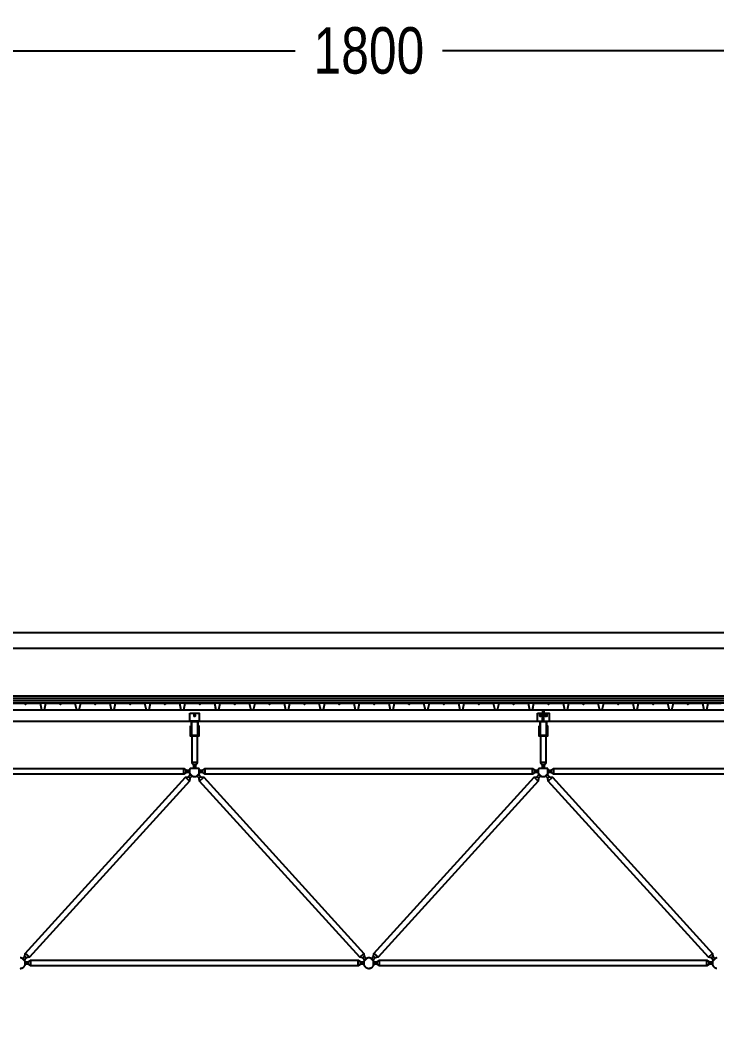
# Model space of a CAD drawing. Header units: centimetres. Extents: x 26569 to 160723, y -3143 to 14565.
# Drawn here: x 34326.7 to 34626.4, y 6232.1 to 6667.7 of the extents above; entities that cross this region are included whole.
import ezdxf

# ---------------------------------------------------------------- set-up
doc = ezdxf.new("R2010")
doc.units = ezdxf.units.CM
doc.header["$LTSCALE"] = 100
doc.linetypes.add('HIDDEN', pattern=[9.525, 6.35, -3.175])
for name, color, linetype in [('A-ANNO-DIMS', 187, 'Continuous'), ('A-ELEV-02', 253, 'Continuous'), ('A-ELEV-04', 250, 'Continuous'), ('A-WALL-INSL', 249, 'Continuous'), ('A-WALL-SNWPNL', 200, 'Continuous'), ('S-STEL', 3, 'Continuous')]:
    doc.layers.add(name, color=color, linetype=linetype)
doc.styles.add('Fields_100', font='act_simplex.shx', dxfattribs={"width": 0.8, "height": 20})
doc.linetypes.add('BATTING', pattern='A,0.00254,-2.54,[134,ltypeshp.shx,S=2.54,R=0,X=-2.54,Y=0],-5.08,[134,ltypeshp.shx,S=2.54,R=180,X=2.54,Y=0],-2.54', length=10.16254)
doc.dimstyles.new('FIELDS_100', dxfattribs={"dimscale": 0, "dimtxt": 20, "dimasz": 5, "dimexe": 5, "dimexo": 5, "dimgap": 5, "dimtad": 0, "dimdec": 0, "dimzin": 0, "dimdsep": 46, "dimtxsty": 'Fields_100', "dimblk": 'DOT', "dimcen": 0.09, "dimclrt": 50, "dimadec": 0, "dimazin": 0, "dimtfac": 1, "dimtdec": 0, "dimtix": 1, "dimtofl": 0, "dimtmove": 1, "dimatfit": 3, "dimfxl": 5, "dimfxlon": 1, "dimtolj": 1, "dimtzin": 0, "dimarcsym": 0})

# ---------------------------------------------------------------- blocks, each defined once
blk = doc.blocks.new('_Dot')
at = {"color": 0, "linetype": 'ByBlock', "lineweight": -2}
blk.add_line((-0.5, 0), (-1, 0), dxfattribs=at)
at = {"color": 0, "linetype": 'ByBlock', "const_width": 0.5}
blk.add_lwpolyline([(-0.25, 0, 1), (0.25, 0, 1)], format="xyb", close=True, dxfattribs=at)
blk = doc.blocks.new('*D692')
at = {"layer": 'A-ANNO-DIMS', "color": 0, "lineweight": -2, "transparency": 16777216}
for p, q in [((34026.73, 6649.56), (34026.73, 6659.56)), ((34926.73, 6649.56), (34926.73, 6659.56)), ((34031.73, 6654.56), (34445.07, 6654.56)), ((34921.73, 6654.56), (34508.4, 6654.56))]:
    blk.add_line(p, q, dxfattribs=at)
at = {"layer": 'DEFPOINTS', "color": 0, "transparency": 16777216}
for p in [(34926.73, 6654.56), (34026.73, 6232.06), (34926.73, 6232.06)]:
    blk.add_point(p, dxfattribs=at)
at = {"layer": 'A-ANNO-DIMS', "color": 0, "lineweight": -2, "transparency": 16777216, "xscale": 5, "yscale": 5, "zscale": 5, "rotation": 180}
blk.add_blockref('_Dot', (34026.73, 6654.56), dxfattribs=at)
at = {"layer": 'A-ANNO-DIMS', "color": 0, "lineweight": -2, "transparency": 16777216, "xscale": 5, "yscale": 5, "zscale": 5}
blk.add_blockref('_Dot', (34926.73, 6654.56), dxfattribs=at)
at = {"layer": 'A-ANNO-DIMS', "color": 50, "transparency": 16777216, "insert": (34476.73, 6654.56), "char_height": 20, "attachment_point": 5, "style": 'Fields_100'}
blk.add_mtext('\\A1;1800', dxfattribs=at)

msp = doc.modelspace()

# ---------------------------------------------------------------- linework, layer by layer
at = {"layer": 'A-ELEV-02'}
for points in [[(32200.48, 6371.06), (36699.23, 6371.06)], [(34551.48, 6371.06), (34551.48, 6369.56)], [(34551.98, 6371.06), (34551.98, 6369.56)], [(34552.83, 6368.91), (34552.83, 6368.91), (34552.82, 6368.91), (34552.81, 6368.91), (34552.8, 6368.91), (34552.79, 6368.91), (34552.79, 6368.91), (34552.78, 6368.91), (34552.77, 6368.91), (34552.76, 6368.9), (34552.75, 6368.9), (34552.75, 6368.9), (34552.74, 6368.9), (34552.73, 6368.9), (34552.72, 6368.89), (34552.71, 6368.89), (34552.71, 6368.89), (34552.7, 6368.88), (34552.69, 6368.88), (34552.68, 6368.88), (34552.67, 6368.87), (34552.67, 6368.87), (34552.66, 6368.86), (34552.65, 6368.86), (34552.64, 6368.86), (34552.64, 6368.85), (34552.63, 6368.84), (34552.62, 6368.84), (34552.61, 6368.83), (34552.61, 6368.83), (34552.6, 6368.82), (34552.59, 6368.82), (34552.59, 6368.81), (34552.58, 6368.8), (34552.57, 6368.8), (34552.57, 6368.79), (34552.56, 6368.78), (34552.56, 6368.78), (34552.55, 6368.77), (34552.55, 6368.76), (34552.54, 6368.75), (34552.54, 6368.75), (34552.53, 6368.74), (34552.53, 6368.73), (34552.52, 6368.72), (34552.52, 6368.72), (34552.52, 6368.71), (34552.51, 6368.7), (34552.51, 6368.69), (34552.51, 6368.68), (34552.5, 6368.67), (34552.5, 6368.67), (34552.5, 6368.66), (34552.5, 6368.65), (34552.49, 6368.64), (34552.49, 6368.63), (34552.49, 6368.63), (34552.49, 6368.62), (34552.49, 6368.61), (34552.49, 6368.6), (34552.49, 6368.59), (34552.49, 6368.59), (34552.48, 6368.58), (34552.48, 6368.57), (34552.48, 6368.56), (34552.48, 6368.55), (34552.48, 6368.55), (34552.49, 6368.54), (34552.49, 6368.53), (34552.49, 6368.52), (34552.49, 6368.51), (34552.49, 6368.51), (34552.49, 6368.5), (34552.49, 6368.49), (34552.49, 6368.48), (34552.5, 6368.47), (34552.5, 6368.47), (34552.5, 6368.46), (34552.5, 6368.45), (34552.51, 6368.44), (34552.51, 6368.43), (34552.51, 6368.43), (34552.52, 6368.42), (34552.52, 6368.41), (34552.52, 6368.4), (34552.53, 6368.39), (34552.53, 6368.39), (34552.54, 6368.38), (34552.54, 6368.37), (34552.55, 6368.36), (34552.55, 6368.36), (34552.56, 6368.35), (34552.56, 6368.34), (34552.57, 6368.33), (34552.57, 6368.33), (34552.58, 6368.32), (34552.59, 6368.31), (34552.59, 6368.31), (34552.6, 6368.3), (34552.61, 6368.3), (34552.61, 6368.29), (34552.62, 6368.28), (34552.63, 6368.28), (34552.64, 6368.27), (34552.64, 6368.27), (34552.65, 6368.26), (34552.66, 6368.26), (34552.67, 6368.26), (34552.67, 6368.25), (34552.68, 6368.25), (34552.69, 6368.24), (34552.7, 6368.24), (34552.71, 6368.24), (34552.71, 6368.23), (34552.72, 6368.23), (34552.73, 6368.23), (34552.74, 6368.23), (34552.75, 6368.22), (34552.75, 6368.22), (34552.76, 6368.22), (34552.77, 6368.22), (34552.78, 6368.22), (34552.79, 6368.22), (34552.79, 6368.21), (34552.8, 6368.21), (34552.81, 6368.21), (34552.82, 6368.21), (34552.83, 6368.21), (34552.83, 6368.21)], [(34553.13, 6368.91), (34552.83, 6368.91)], [(34553.13, 6368.21), (34553.14, 6368.21), (34553.15, 6368.21), (34553.16, 6368.21), (34553.17, 6368.21), (34553.17, 6368.21), (34553.18, 6368.22), (34553.19, 6368.22), (34553.2, 6368.22), (34553.21, 6368.22), (34553.21, 6368.22), (34553.22, 6368.22), (34553.23, 6368.23), (34553.24, 6368.23), (34553.25, 6368.23), (34553.26, 6368.23), (34553.26, 6368.24), (34553.27, 6368.24), (34553.28, 6368.24), (34553.29, 6368.25), (34553.3, 6368.25), (34553.3, 6368.26), (34553.31, 6368.26), (34553.32, 6368.26), (34553.33, 6368.27), (34553.33, 6368.27), (34553.34, 6368.28), (34553.35, 6368.28), (34553.35, 6368.29), (34553.36, 6368.3), (34553.37, 6368.3), (34553.38, 6368.31), (34553.38, 6368.31), (34553.39, 6368.32), (34553.39, 6368.33), (34553.4, 6368.33), (34553.41, 6368.34), (34553.41, 6368.35), (34553.42, 6368.36), (34553.42, 6368.36), (34553.43, 6368.37), (34553.43, 6368.38), (34553.44, 6368.39), (34553.44, 6368.39), (34553.45, 6368.4), (34553.45, 6368.41), (34553.45, 6368.42), (34553.46, 6368.43), (34553.46, 6368.43), (34553.46, 6368.44), (34553.47, 6368.45), (34553.47, 6368.46), (34553.47, 6368.47), (34553.47, 6368.47), (34553.48, 6368.48), (34553.48, 6368.49), (34553.48, 6368.5), (34553.48, 6368.51), (34553.48, 6368.51), (34553.48, 6368.52), (34553.48, 6368.53), (34553.48, 6368.54), (34553.48, 6368.55), (34553.48, 6368.55), (34553.48, 6368.56), (34553.48, 6368.57), (34553.48, 6368.58), (34553.48, 6368.59), (34553.48, 6368.59), (34553.48, 6368.6), (34553.48, 6368.61), (34553.48, 6368.62), (34553.48, 6368.63), (34553.48, 6368.63), (34553.48, 6368.64), (34553.47, 6368.65), (34553.47, 6368.66), (34553.47, 6368.67), (34553.47, 6368.67), (34553.46, 6368.68), (34553.46, 6368.69), (34553.46, 6368.7), (34553.45, 6368.71), (34553.45, 6368.72), (34553.45, 6368.72), (34553.44, 6368.73), (34553.44, 6368.74), (34553.43, 6368.75), (34553.43, 6368.75), (34553.42, 6368.76), (34553.42, 6368.77), (34553.41, 6368.78), (34553.41, 6368.78), (34553.4, 6368.79), (34553.39, 6368.8), (34553.39, 6368.8), (34553.38, 6368.81), (34553.38, 6368.82), (34553.37, 6368.82), (34553.36, 6368.83), (34553.35, 6368.83), (34553.35, 6368.84), (34553.34, 6368.84), (34553.33, 6368.85), (34553.33, 6368.86), (34553.32, 6368.86), (34553.31, 6368.86), (34553.3, 6368.87), (34553.3, 6368.87), (34553.29, 6368.88), (34553.28, 6368.88), (34553.27, 6368.88), (34553.26, 6368.89), (34553.26, 6368.89), (34553.25, 6368.89), (34553.24, 6368.9), (34553.23, 6368.9), (34553.22, 6368.9), (34553.21, 6368.9), (34553.21, 6368.9), (34553.2, 6368.91), (34553.19, 6368.91), (34553.18, 6368.91), (34553.17, 6368.91), (34553.17, 6368.91), (34553.16, 6368.91), (34553.15, 6368.91), (34553.14, 6368.91), (34553.13, 6368.91)], [(32200.48, 6366.06), (36699.23, 6366.06)], [(34403.73, 6366.06), (34399.73, 6366.06)], [(34549.23, 6366.06), (34554.23, 6366.06)], [(34553.13, 6368.21), (34552.83, 6368.21)], [(34399.93, 6363.26), (34400.18, 6363.26)], [(34399.93, 6362.56), (34400.18, 6362.56)], [(34403.28, 6363.26), (34403.53, 6363.26)], [(34403.28, 6362.56), (34403.53, 6362.56)], [(34549.93, 6363.26), (34550.18, 6363.26)], [(34549.93, 6362.56), (34550.18, 6362.56)], [(34553.28, 6363.26), (34553.53, 6363.26)], [(34553.28, 6362.56), (34553.53, 6362.56)], [(34400.53, 6359.66), (34400.53, 6348.36), (34401.23, 6347.36), (34401.23, 6345.86)], [(34402.23, 6345.86), (34402.23, 6347.36), (34402.94, 6348.36), (34402.94, 6359.66)], [(34550.53, 6359.66), (34550.53, 6348.36), (34551.23, 6347.36), (34551.23, 6345.86)], [(34552.23, 6345.86), (34552.23, 6347.36), (34552.94, 6348.36), (34552.94, 6359.66)], [(34402.94, 6348.36), (34400.53, 6348.36)], [(34402.23, 6347.36), (34401.23, 6347.36)], [(34552.94, 6348.36), (34550.53, 6348.36)], [(34552.23, 6347.36), (34551.23, 6347.36)], [(34253.78, 6345.01), (34255.28, 6345.01), (34256.28, 6345.72), (34397.18, 6345.72), (34398.18, 6345.01), (34399.68, 6345.01)], [(34399.68, 6344.01), (34398.18, 6344.01), (34397.18, 6343.3), (34256.28, 6343.3), (34255.28, 6344.01), (34253.78, 6344.01)], [(34397.18, 6343.3), (34397.18, 6345.72)], [(34398.18, 6344.01), (34398.18, 6345.01)], [(34399.93, 6345.86), (34399.89, 6345.8), (34399.85, 6345.74), (34399.81, 6345.68), (34399.77, 6345.61), (34399.73, 6345.54), (34399.7, 6345.47), (34399.67, 6345.4), (34399.64, 6345.33), (34399.61, 6345.26), (34399.6, 6345.22), (34399.59, 6345.18), (34399.57, 6345.14), (34399.56, 6345.11), (34399.55, 6345.07), (34399.54, 6345.03), (34399.54, 6344.99), (34399.53, 6344.95), (34399.52, 6344.91), (34399.51, 6344.87), (34399.51, 6344.83), (34399.5, 6344.79), (34399.5, 6344.75), (34399.49, 6344.71), (34399.49, 6344.67), (34399.49, 6344.63), (34399.49, 6344.59), (34399.48, 6344.55), (34399.48, 6344.52), (34399.48, 6344.48), (34399.49, 6344.44), (34399.49, 6344.4), (34399.49, 6344.36), (34399.49, 6344.32), (34399.5, 6344.28), (34399.5, 6344.24), (34399.51, 6344.2), (34399.51, 6344.16), (34399.53, 6344.08), (34399.54, 6344.01), (34399.56, 6343.93), (34399.58, 6343.86), (34399.61, 6343.78), (34399.63, 6343.71), (34399.66, 6343.64), (34399.69, 6343.57), (34399.72, 6343.51), (34399.76, 6343.44), (34399.79, 6343.37), (34399.83, 6343.31), (34399.87, 6343.25), (34399.92, 6343.18), (34399.96, 6343.12), (34400.01, 6343.06), (34400.07, 6343), (34400.12, 6342.95), (34400.15, 6342.92), (34400.17, 6342.89), (34400.2, 6342.86), (34400.23, 6342.84), (34400.26, 6342.81), (34400.29, 6342.78), (34400.32, 6342.76), (34400.35, 6342.73), (34400.39, 6342.71), (34400.42, 6342.69), (34400.45, 6342.66), (34400.48, 6342.64), (34400.52, 6342.62), (34400.55, 6342.6), (34400.59, 6342.58), (34400.62, 6342.56), (34400.65, 6342.54), (34400.69, 6342.52), (34400.73, 6342.5), (34400.76, 6342.48), (34400.8, 6342.47), (34400.83, 6342.45), (34400.87, 6342.43), (34400.91, 6342.42), (34400.94, 6342.41), (34400.98, 6342.39), (34401.02, 6342.38), (34401.06, 6342.37), (34401.13, 6342.34), (34401.21, 6342.33), (34401.28, 6342.31), (34401.36, 6342.29), (34401.43, 6342.28), (34401.51, 6342.27), (34401.59, 6342.27), (34401.66, 6342.26), (34401.73, 6342.26), (34401.81, 6342.26), (34401.88, 6342.27), (34401.96, 6342.27), (34402.03, 6342.28), (34402.11, 6342.29), (34402.19, 6342.31), (34402.26, 6342.33), (34402.34, 6342.34), (34402.41, 6342.37), (34402.45, 6342.38), (34402.49, 6342.39), (34402.52, 6342.41), (34402.56, 6342.42), (34402.6, 6342.43), (34402.63, 6342.45), (34402.67, 6342.47), (34402.71, 6342.48), (34402.74, 6342.5), (34402.78, 6342.52), (34402.81, 6342.54), (34402.85, 6342.56), (34402.88, 6342.58), (34402.92, 6342.6), (34402.95, 6342.62), (34402.98, 6342.64), (34403.02, 6342.66), (34403.05, 6342.69), (34403.08, 6342.71), (34403.11, 6342.73), (34403.15, 6342.76), (34403.18, 6342.78), (34403.21, 6342.81), (34403.24, 6342.84), (34403.27, 6342.86), (34403.29, 6342.89), (34403.32, 6342.92), (34403.35, 6342.95), (34403.4, 6343), (34403.45, 6343.06), (34403.5, 6343.12), (34403.55, 6343.18), (34403.59, 6343.25), (34403.64, 6343.31), (34403.68, 6343.37), (34403.71, 6343.44), (34403.75, 6343.51), (34403.78, 6343.57), (34403.81, 6343.64), (34403.84, 6343.71), (34403.86, 6343.78), (34403.89, 6343.86), (34403.91, 6343.93), (34403.93, 6344.01), (34403.94, 6344.08), (34403.96, 6344.16), (34403.96, 6344.2), (34403.97, 6344.24), (34403.97, 6344.28), (34403.98, 6344.32), (34403.98, 6344.36), (34403.98, 6344.4), (34403.98, 6344.44), (34403.98, 6344.48), (34403.98, 6344.52), (34403.98, 6344.55), (34403.98, 6344.59), (34403.98, 6344.63), (34403.98, 6344.67), (34403.98, 6344.71), (34403.97, 6344.75), (34403.97, 6344.79), (34403.96, 6344.83), (34403.96, 6344.87), (34403.95, 6344.91), (34403.94, 6344.95), (34403.93, 6344.99), (34403.92, 6345.03), (34403.91, 6345.07), (34403.9, 6345.11), (34403.89, 6345.14), (34403.88, 6345.18), (34403.87, 6345.22), (34403.86, 6345.26), (34403.83, 6345.33), (34403.8, 6345.4), (34403.77, 6345.47), (34403.73, 6345.54), (34403.7, 6345.61), (34403.66, 6345.68), (34403.62, 6345.74), (34403.58, 6345.8), (34403.53, 6345.86)], [(34399.67, 6343.62), (34401.04, 6342.37)], [(34399.68, 6343.58), (34399.68, 6345.44)], [(34399.93, 6345.86), (34403.53, 6345.86)], [(34402.43, 6342.37), (34403.8, 6343.62)], [(34403.78, 6345.01), (34405.28, 6345.01), (34406.28, 6345.72), (34547.18, 6345.72), (34548.18, 6345.01), (34549.68, 6345.01)], [(34403.78, 6343.58), (34403.78, 6345.44)], [(34549.68, 6344.01), (34548.18, 6344.01), (34547.18, 6343.3), (34406.28, 6343.3), (34405.28, 6344.01), (34403.78, 6344.01)], [(34405.28, 6344.01), (34405.28, 6345.01)], [(34406.28, 6343.3), (34406.28, 6345.72)], [(34547.18, 6343.3), (34547.18, 6345.72)], [(34548.18, 6344.01), (34548.18, 6345.01)], [(34549.93, 6345.86), (34549.89, 6345.8), (34549.85, 6345.74), (34549.81, 6345.68), (34549.77, 6345.61), (34549.73, 6345.54), (34549.7, 6345.47), (34549.67, 6345.4), (34549.64, 6345.33), (34549.61, 6345.26), (34549.6, 6345.22), (34549.59, 6345.18), (34549.57, 6345.14), (34549.56, 6345.11), (34549.55, 6345.07), (34549.54, 6345.03), (34549.54, 6344.99), (34549.53, 6344.95), (34549.52, 6344.91), (34549.51, 6344.87), (34549.51, 6344.83), (34549.5, 6344.79), (34549.5, 6344.75), (34549.49, 6344.71), (34549.49, 6344.67), (34549.49, 6344.63), (34549.49, 6344.59), (34549.48, 6344.55), (34549.48, 6344.52), (34549.48, 6344.48), (34549.49, 6344.44), (34549.49, 6344.4), (34549.49, 6344.36), (34549.49, 6344.32), (34549.5, 6344.28), (34549.5, 6344.24), (34549.51, 6344.2), (34549.51, 6344.16), (34549.53, 6344.08), (34549.54, 6344.01), (34549.56, 6343.93), (34549.58, 6343.86), (34549.61, 6343.78), (34549.63, 6343.71), (34549.66, 6343.64), (34549.69, 6343.57), (34549.72, 6343.51), (34549.76, 6343.44), (34549.79, 6343.37), (34549.83, 6343.31), (34549.87, 6343.25), (34549.92, 6343.18), (34549.96, 6343.12), (34550.01, 6343.06), (34550.07, 6343), (34550.12, 6342.95), (34550.15, 6342.92), (34550.17, 6342.89), (34550.2, 6342.86), (34550.23, 6342.84), (34550.26, 6342.81), (34550.29, 6342.78), (34550.32, 6342.76), (34550.35, 6342.73), (34550.39, 6342.71), (34550.42, 6342.69), (34550.45, 6342.66), (34550.48, 6342.64), (34550.52, 6342.62), (34550.55, 6342.6), (34550.59, 6342.58), (34550.62, 6342.56), (34550.65, 6342.54), (34550.69, 6342.52), (34550.73, 6342.5), (34550.76, 6342.48), (34550.8, 6342.47), (34550.83, 6342.45), (34550.87, 6342.43), (34550.91, 6342.42), (34550.94, 6342.41), (34550.98, 6342.39), (34551.02, 6342.38), (34551.06, 6342.37), (34551.13, 6342.34), (34551.21, 6342.33), (34551.28, 6342.31), (34551.36, 6342.29), (34551.43, 6342.28), (34551.51, 6342.27), (34551.59, 6342.27), (34551.66, 6342.26), (34551.73, 6342.26), (34551.81, 6342.26), (34551.88, 6342.27), (34551.96, 6342.27), (34552.03, 6342.28), (34552.11, 6342.29), (34552.19, 6342.31), (34552.26, 6342.33), (34552.34, 6342.34), (34552.41, 6342.37), (34552.45, 6342.38), (34552.49, 6342.39), (34552.52, 6342.41), (34552.56, 6342.42), (34552.6, 6342.43), (34552.63, 6342.45), (34552.67, 6342.47), (34552.71, 6342.48), (34552.74, 6342.5), (34552.78, 6342.52), (34552.81, 6342.54), (34552.85, 6342.56), (34552.88, 6342.58), (34552.92, 6342.6), (34552.95, 6342.62), (34552.98, 6342.64), (34553.02, 6342.66), (34553.05, 6342.69), (34553.08, 6342.71), (34553.11, 6342.73), (34553.15, 6342.76), (34553.18, 6342.78), (34553.21, 6342.81), (34553.24, 6342.84), (34553.27, 6342.86), (34553.29, 6342.89), (34553.32, 6342.92), (34553.35, 6342.95), (34553.4, 6343), (34553.45, 6343.06), (34553.5, 6343.12), (34553.55, 6343.18), (34553.59, 6343.25), (34553.64, 6343.31), (34553.68, 6343.37), (34553.71, 6343.44), (34553.75, 6343.51), (34553.78, 6343.57), (34553.81, 6343.64), (34553.84, 6343.71), (34553.86, 6343.78), (34553.89, 6343.86), (34553.91, 6343.93), (34553.93, 6344.01), (34553.94, 6344.08), (34553.96, 6344.16), (34553.96, 6344.2), (34553.97, 6344.24), (34553.97, 6344.28), (34553.98, 6344.32), (34553.98, 6344.36), (34553.98, 6344.4), (34553.98, 6344.44), (34553.98, 6344.48), (34553.98, 6344.52), (34553.98, 6344.55), (34553.98, 6344.59), (34553.98, 6344.63), (34553.98, 6344.67), (34553.98, 6344.71), (34553.97, 6344.75), (34553.97, 6344.79), (34553.96, 6344.83), (34553.96, 6344.87), (34553.95, 6344.91), (34553.94, 6344.95), (34553.93, 6344.99), (34553.92, 6345.03), (34553.91, 6345.07), (34553.9, 6345.11), (34553.89, 6345.14), (34553.88, 6345.18), (34553.87, 6345.22), (34553.86, 6345.26), (34553.83, 6345.33), (34553.8, 6345.4), (34553.77, 6345.47), (34553.73, 6345.54), (34553.7, 6345.61), (34553.66, 6345.68), (34553.62, 6345.74), (34553.58, 6345.8), (34553.53, 6345.86)], [(34549.67, 6343.62), (34551.04, 6342.37)], [(34549.68, 6343.58), (34549.68, 6345.44)], [(34549.93, 6345.86), (34553.53, 6345.86)], [(34552.43, 6342.37), (34553.8, 6343.62)], [(34553.78, 6345.01), (34555.28, 6345.01), (34556.28, 6345.72), (34697.18, 6345.72), (34698.18, 6345.01), (34699.68, 6345.01)], [(34553.78, 6343.58), (34553.78, 6345.44)], [(34699.68, 6344.01), (34698.18, 6344.01), (34697.18, 6343.3), (34556.28, 6343.3), (34555.28, 6344.01), (34553.78, 6344.01)], [(34555.28, 6344.01), (34555.28, 6345.01)], [(34556.28, 6343.3), (34556.28, 6345.72)], [(34397.78, 6341.96), (34399.57, 6340.33)], [(34398.98, 6342.22), (34399.72, 6341.55)], [(34403.75, 6341.55), (34404.49, 6342.22)], [(34403.9, 6340.33), (34405.69, 6341.96)], [(34547.78, 6341.96), (34549.57, 6340.33)], [(34548.98, 6342.22), (34549.72, 6341.55)], [(34553.75, 6341.55), (34554.49, 6342.22)], [(34553.9, 6340.33), (34555.69, 6341.96)], [(34328.75, 6264.98), (34329.49, 6264.3)], [(34328.9, 6266.19), (34330.69, 6264.57)], [(34472.78, 6264.57), (34474.57, 6266.19)], [(34473.98, 6264.3), (34474.72, 6264.98)], [(34478.75, 6264.98), (34479.49, 6264.3)], [(34478.9, 6266.19), (34480.69, 6264.57)], [(34622.78, 6264.57), (34624.57, 6266.19)], [(34623.98, 6264.3), (34624.72, 6264.98)], [(34326.73, 6259.76), (34326.78, 6259.76), (34326.83, 6259.76), (34326.89, 6259.77), (34326.94, 6259.77), (34326.99, 6259.78), (34327.04, 6259.78), (34327.09, 6259.79), (34327.14, 6259.8), (34327.2, 6259.81), (34327.25, 6259.82), (34327.3, 6259.83), (34327.35, 6259.85), (34327.41, 6259.86), (34327.46, 6259.88), (34327.51, 6259.9), (34327.56, 6259.92), (34327.61, 6259.94), (34327.67, 6259.96), (34327.72, 6259.99), (34327.77, 6260.01), (34327.82, 6260.04), (34327.87, 6260.07), (34327.92, 6260.1), (34327.97, 6260.13), (34328.01, 6260.16), (34328.06, 6260.19), (34328.11, 6260.23), (34328.15, 6260.27), (34328.2, 6260.3), (34328.24, 6260.34), (34328.28, 6260.38), (34328.33, 6260.42), (34328.37, 6260.46), (34328.41, 6260.51), (34328.44, 6260.55), (34328.48, 6260.59), (34328.52, 6260.64), (34328.55, 6260.69), (34328.59, 6260.73), (34328.62, 6260.78), (34328.65, 6260.83), (34328.68, 6260.88), (34328.71, 6260.93), (34328.73, 6260.98), (34328.76, 6261.03), (34328.78, 6261.08), (34328.81, 6261.13), (34328.83, 6261.18), (34328.85, 6261.24), (34328.86, 6261.29), (34328.88, 6261.34), (34328.9, 6261.39), (34328.91, 6261.45), (34328.92, 6261.5), (34328.94, 6261.55), (34328.95, 6261.6), (34328.96, 6261.66), (34328.96, 6261.71), (34328.97, 6261.76), (34328.98, 6261.81), (34328.98, 6261.86), (34328.98, 6261.91), (34328.98, 6261.96), (34328.98, 6262.01), (34328.98, 6262.06), (34328.98, 6262.11), (34328.98, 6262.16), (34328.98, 6262.21), (34328.97, 6262.27), (34328.96, 6262.32), (34328.96, 6262.37), (34328.95, 6262.42), (34328.94, 6262.47), (34328.92, 6262.53), (34328.91, 6262.58), (34328.9, 6262.63), (34328.88, 6262.68), (34328.86, 6262.74), (34328.85, 6262.79), (34328.83, 6262.84), (34328.81, 6262.89), (34328.78, 6262.94), (34328.76, 6262.99), (34328.73, 6263.05), (34328.71, 6263.1), (34328.68, 6263.15), (34328.65, 6263.19), (34328.62, 6263.24), (34328.59, 6263.29), (34328.55, 6263.34), (34328.52, 6263.38), (34328.48, 6263.43), (34328.44, 6263.48), (34328.41, 6263.52), (34328.37, 6263.56), (34328.33, 6263.6), (34328.28, 6263.64), (34328.24, 6263.68), (34328.2, 6263.72), (34328.15, 6263.76), (34328.11, 6263.8), (34328.06, 6263.83), (34328.01, 6263.86), (34327.97, 6263.9), (34327.92, 6263.93), (34327.87, 6263.96), (34327.82, 6263.98), (34327.77, 6264.01), (34327.72, 6264.04), (34327.67, 6264.06), (34327.61, 6264.08), (34327.56, 6264.1), (34327.51, 6264.12), (34327.46, 6264.14), (34327.41, 6264.16), (34327.35, 6264.18), (34327.3, 6264.19), (34327.25, 6264.2), (34327.2, 6264.21), (34327.14, 6264.22), (34327.09, 6264.23), (34327.04, 6264.24), (34326.99, 6264.25), (34326.94, 6264.25), (34326.89, 6264.26), (34326.83, 6264.26), (34326.78, 6264.26), (34326.73, 6264.26)], [(34327.43, 6264.15), (34328.8, 6262.91)], [(34328.78, 6262.51), (34330.28, 6262.51), (34331.28, 6263.22), (34472.18, 6263.22), (34473.18, 6262.51), (34474.68, 6262.51)], [(34328.78, 6261.08), (34328.78, 6262.94)], [(34474.68, 6261.51), (34473.18, 6261.51), (34472.18, 6260.8), (34331.28, 6260.8), (34330.28, 6261.51), (34328.78, 6261.51)], [(34330.28, 6261.51), (34330.28, 6262.51)], [(34331.28, 6260.8), (34331.28, 6263.22)], [(34472.18, 6260.8), (34472.18, 6263.22)], [(34473.18, 6261.51), (34473.18, 6262.51)], [(34474.67, 6262.91), (34476.04, 6264.15)], [(34474.68, 6261.08), (34474.68, 6262.94)], [(34477.43, 6264.15), (34478.8, 6262.91)], [(34478.78, 6262.51), (34480.28, 6262.51), (34481.28, 6263.22), (34622.18, 6263.22), (34623.18, 6262.51), (34624.68, 6262.51)], [(34478.78, 6261.08), (34478.78, 6262.94)], [(34624.68, 6261.51), (34623.18, 6261.51), (34622.18, 6260.8), (34481.28, 6260.8), (34480.28, 6261.51), (34478.78, 6261.51)], [(34480.28, 6261.51), (34480.28, 6262.51)], [(34481.28, 6260.8), (34481.28, 6263.22)], [(34622.18, 6260.8), (34622.18, 6263.22)], [(34623.18, 6261.51), (34623.18, 6262.51)], [(34626.43, 6264.24), (34626.38, 6264.23), (34626.32, 6264.22), (34626.27, 6264.21), (34626.22, 6264.2), (34626.17, 6264.19), (34626.12, 6264.18), (34626.06, 6264.16), (34626.01, 6264.14), (34625.96, 6264.12), (34625.91, 6264.1), (34625.85, 6264.08), (34625.8, 6264.06), (34625.75, 6264.04), (34625.7, 6264.01), (34625.65, 6263.98), (34625.6, 6263.96), (34625.55, 6263.93), (34625.5, 6263.9), (34625.46, 6263.86), (34625.41, 6263.83), (34625.36, 6263.8), (34625.32, 6263.76), (34625.27, 6263.72), (34625.23, 6263.68), (34625.19, 6263.64), (34625.14, 6263.6), (34625.1, 6263.56), (34625.06, 6263.52), (34625.02, 6263.48), (34624.99, 6263.43), (34624.95, 6263.38), (34624.92, 6263.34), (34624.88, 6263.29), (34624.85, 6263.24), (34624.82, 6263.19), (34624.79, 6263.15), (34624.76, 6263.1), (34624.74, 6263.05), (34624.71, 6262.99), (34624.69, 6262.94), (34624.66, 6262.89), (34624.64, 6262.84), (34624.62, 6262.79), (34624.6, 6262.74), (34624.59, 6262.68), (34624.57, 6262.63), (34624.56, 6262.58), (34624.54, 6262.53), (34624.53, 6262.47), (34624.52, 6262.42), (34624.51, 6262.37), (34624.51, 6262.32), (34624.5, 6262.27), (34624.49, 6262.21), (34624.49, 6262.16), (34624.49, 6262.11), (34624.48, 6262.06), (34624.48, 6262.01), (34624.48, 6261.96), (34624.49, 6261.91), (34624.49, 6261.86), (34624.49, 6261.81), (34624.5, 6261.76), (34624.51, 6261.71), (34624.51, 6261.66), (34624.52, 6261.6), (34624.53, 6261.55), (34624.54, 6261.5), (34624.56, 6261.45), (34624.57, 6261.39), (34624.59, 6261.34), (34624.6, 6261.29), (34624.62, 6261.24), (34624.64, 6261.18), (34624.66, 6261.13), (34624.69, 6261.08), (34624.71, 6261.03), (34624.74, 6260.98), (34624.76, 6260.93), (34624.79, 6260.88), (34624.82, 6260.83), (34624.85, 6260.78), (34624.88, 6260.73), (34624.92, 6260.69), (34624.95, 6260.64), (34624.99, 6260.59), (34625.02, 6260.55), (34625.06, 6260.51), (34625.1, 6260.46), (34625.14, 6260.42), (34625.19, 6260.38), (34625.23, 6260.34), (34625.27, 6260.3), (34625.32, 6260.27), (34625.36, 6260.23), (34625.41, 6260.19), (34625.46, 6260.16), (34625.5, 6260.13), (34625.55, 6260.1), (34625.6, 6260.07), (34625.65, 6260.04), (34625.7, 6260.01), (34625.75, 6259.99), (34625.8, 6259.96), (34625.85, 6259.94), (34625.91, 6259.92), (34625.96, 6259.9), (34626.01, 6259.88), (34626.06, 6259.86), (34626.12, 6259.85), (34626.17, 6259.83), (34626.22, 6259.82), (34626.27, 6259.81), (34626.32, 6259.8), (34626.38, 6259.79), (34626.43, 6259.78)], [(34624.67, 6262.91), (34626.04, 6264.15)], [(34624.68, 6261.08), (34624.68, 6262.94)]]:
    msp.add_lwpolyline(points, dxfattribs=at)
for points in [[(34399.73, 6369.56), (34403.73, 6369.56), (34403.73, 6365.91), (34399.73, 6365.91)], [(34402.08, 6368.56), (34402.08, 6368.57), (34402.08, 6368.58), (34402.08, 6368.59), (34402.08, 6368.59), (34402.08, 6368.6), (34402.08, 6368.61), (34402.08, 6368.62), (34402.08, 6368.63), (34402.08, 6368.63), (34402.08, 6368.64), (34402.07, 6368.65), (34402.07, 6368.66), (34402.07, 6368.67), (34402.07, 6368.67), (34402.06, 6368.68), (34402.06, 6368.69), (34402.06, 6368.7), (34402.05, 6368.71), (34402.05, 6368.72), (34402.05, 6368.72), (34402.04, 6368.73), (34402.04, 6368.74), (34402.03, 6368.75), (34402.03, 6368.75), (34402.02, 6368.76), (34402.02, 6368.77), (34402.01, 6368.78), (34402.01, 6368.78), (34402, 6368.79), (34401.99, 6368.8), (34401.99, 6368.8), (34401.98, 6368.81), (34401.98, 6368.82), (34401.97, 6368.82), (34401.96, 6368.83), (34401.95, 6368.83), (34401.95, 6368.84), (34401.94, 6368.84), (34401.93, 6368.85), (34401.93, 6368.86), (34401.92, 6368.86), (34401.91, 6368.86), (34401.9, 6368.87), (34401.9, 6368.87), (34401.89, 6368.88), (34401.88, 6368.88), (34401.87, 6368.88), (34401.86, 6368.89), (34401.86, 6368.89), (34401.85, 6368.89), (34401.84, 6368.9), (34401.83, 6368.9), (34401.82, 6368.9), (34401.81, 6368.9), (34401.81, 6368.9), (34401.8, 6368.91), (34401.79, 6368.91), (34401.78, 6368.91), (34401.77, 6368.91), (34401.77, 6368.91), (34401.76, 6368.91), (34401.75, 6368.91), (34401.74, 6368.91), (34401.73, 6368.91), (34401.73, 6368.91), (34401.72, 6368.91), (34401.71, 6368.91), (34401.7, 6368.91), (34401.69, 6368.91), (34401.69, 6368.91), (34401.68, 6368.91), (34401.67, 6368.91), (34401.66, 6368.9), (34401.65, 6368.9), (34401.65, 6368.9), (34401.64, 6368.9), (34401.63, 6368.9), (34401.62, 6368.89), (34401.61, 6368.89), (34401.61, 6368.89), (34401.6, 6368.88), (34401.59, 6368.88), (34401.58, 6368.88), (34401.57, 6368.87), (34401.57, 6368.87), (34401.56, 6368.86), (34401.55, 6368.86), (34401.54, 6368.86), (34401.54, 6368.85), (34401.53, 6368.84), (34401.52, 6368.84), (34401.51, 6368.83), (34401.51, 6368.83), (34401.5, 6368.82), (34401.49, 6368.82), (34401.49, 6368.81), (34401.48, 6368.8), (34401.47, 6368.8), (34401.47, 6368.79), (34401.46, 6368.78), (34401.46, 6368.78), (34401.45, 6368.77), (34401.45, 6368.76), (34401.44, 6368.75), (34401.44, 6368.75), (34401.43, 6368.74), (34401.43, 6368.73), (34401.42, 6368.72), (34401.42, 6368.72), (34401.42, 6368.71), (34401.41, 6368.7), (34401.41, 6368.69), (34401.41, 6368.68), (34401.4, 6368.67), (34401.4, 6368.67), (34401.4, 6368.66), (34401.4, 6368.65), (34401.39, 6368.64), (34401.39, 6368.63), (34401.39, 6368.63), (34401.39, 6368.62), (34401.39, 6368.61), (34401.39, 6368.6), (34401.39, 6368.59), (34401.39, 6368.59), (34401.38, 6368.58), (34401.38, 6368.57), (34401.38, 6368.56), (34401.38, 6368.55), (34401.38, 6368.55), (34401.39, 6368.54), (34401.39, 6368.53), (34401.39, 6368.52), (34401.39, 6368.51), (34401.39, 6368.51), (34401.39, 6368.5), (34401.39, 6368.49), (34401.39, 6368.48), (34401.4, 6368.47), (34401.4, 6368.47), (34401.4, 6368.46), (34401.4, 6368.45), (34401.41, 6368.44), (34401.41, 6368.43), (34401.41, 6368.43), (34401.42, 6368.42), (34401.42, 6368.41), (34401.42, 6368.4), (34401.43, 6368.39), (34401.43, 6368.39), (34401.44, 6368.38), (34401.44, 6368.37), (34401.45, 6368.36), (34401.45, 6368.36), (34401.46, 6368.35), (34401.46, 6368.34), (34401.47, 6368.33), (34401.47, 6368.33), (34401.48, 6368.32), (34401.49, 6368.31), (34401.49, 6368.31), (34401.5, 6368.3), (34401.51, 6368.3), (34401.51, 6368.29), (34401.52, 6368.28), (34401.53, 6368.28), (34401.54, 6368.27), (34401.54, 6368.27), (34401.55, 6368.26), (34401.56, 6368.26), (34401.57, 6368.26), (34401.57, 6368.25), (34401.58, 6368.25), (34401.59, 6368.24), (34401.6, 6368.24), (34401.61, 6368.24), (34401.61, 6368.23), (34401.62, 6368.23), (34401.63, 6368.23), (34401.64, 6368.23), (34401.65, 6368.22), (34401.65, 6368.22), (34401.66, 6368.22), (34401.67, 6368.22), (34401.68, 6368.22), (34401.69, 6368.22), (34401.69, 6368.21), (34401.7, 6368.21), (34401.71, 6368.21), (34401.72, 6368.21), (34401.73, 6368.21), (34401.73, 6368.21), (34401.74, 6368.21), (34401.75, 6368.21), (34401.76, 6368.21), (34401.77, 6368.21), (34401.77, 6368.21), (34401.78, 6368.22), (34401.79, 6368.22), (34401.8, 6368.22), (34401.81, 6368.22), (34401.81, 6368.22), (34401.82, 6368.22), (34401.83, 6368.23), (34401.84, 6368.23), (34401.85, 6368.23), (34401.86, 6368.23), (34401.86, 6368.24), (34401.87, 6368.24), (34401.88, 6368.24), (34401.89, 6368.25), (34401.9, 6368.25), (34401.9, 6368.26), (34401.91, 6368.26), (34401.92, 6368.26), (34401.93, 6368.27), (34401.93, 6368.27), (34401.94, 6368.28), (34401.95, 6368.28), (34401.95, 6368.29), (34401.96, 6368.3), (34401.97, 6368.3), (34401.98, 6368.31), (34401.98, 6368.31), (34401.99, 6368.32), (34401.99, 6368.33), (34402, 6368.33), (34402.01, 6368.34), (34402.01, 6368.35), (34402.02, 6368.36), (34402.02, 6368.36), (34402.03, 6368.37), (34402.03, 6368.38), (34402.04, 6368.39), (34402.04, 6368.39), (34402.05, 6368.4), (34402.05, 6368.41), (34402.05, 6368.42), (34402.06, 6368.43), (34402.06, 6368.43), (34402.06, 6368.44), (34402.07, 6368.45), (34402.07, 6368.46), (34402.07, 6368.47), (34402.07, 6368.47), (34402.08, 6368.48), (34402.08, 6368.49), (34402.08, 6368.5), (34402.08, 6368.51), (34402.08, 6368.51), (34402.08, 6368.52), (34402.08, 6368.53), (34402.08, 6368.54), (34402.08, 6368.55), (34402.08, 6368.55)], [(34549.23, 6369.56), (34554.23, 6369.56), (34554.23, 6365.91), (34549.23, 6365.91)], [(34550.83, 6368.56), (34550.83, 6368.57), (34550.83, 6368.58), (34550.83, 6368.59), (34550.83, 6368.59), (34550.83, 6368.6), (34550.83, 6368.61), (34550.83, 6368.62), (34550.83, 6368.63), (34550.83, 6368.63), (34550.83, 6368.64), (34550.82, 6368.65), (34550.82, 6368.66), (34550.82, 6368.67), (34550.82, 6368.67), (34550.81, 6368.68), (34550.81, 6368.69), (34550.81, 6368.7), (34550.8, 6368.71), (34550.8, 6368.72), (34550.8, 6368.72), (34550.79, 6368.73), (34550.79, 6368.74), (34550.78, 6368.75), (34550.78, 6368.75), (34550.77, 6368.76), (34550.77, 6368.77), (34550.76, 6368.78), (34550.76, 6368.78), (34550.75, 6368.79), (34550.74, 6368.8), (34550.74, 6368.8), (34550.73, 6368.81), (34550.73, 6368.82), (34550.72, 6368.82), (34550.71, 6368.83), (34550.7, 6368.83), (34550.7, 6368.84), (34550.69, 6368.84), (34550.68, 6368.85), (34550.68, 6368.86), (34550.67, 6368.86), (34550.66, 6368.86), (34550.65, 6368.87), (34550.65, 6368.87), (34550.64, 6368.88), (34550.63, 6368.88), (34550.62, 6368.88), (34550.61, 6368.89), (34550.61, 6368.89), (34550.6, 6368.89), (34550.59, 6368.9), (34550.58, 6368.9), (34550.57, 6368.9), (34550.56, 6368.9), (34550.56, 6368.9), (34550.55, 6368.91), (34550.54, 6368.91), (34550.53, 6368.91), (34550.52, 6368.91), (34550.52, 6368.91), (34550.51, 6368.91), (34550.5, 6368.91), (34550.49, 6368.91), (34550.48, 6368.91), (34550.48, 6368.91), (34550.47, 6368.91), (34550.46, 6368.91), (34550.45, 6368.91), (34550.44, 6368.91), (34550.44, 6368.91), (34550.43, 6368.91), (34550.42, 6368.91), (34550.41, 6368.9), (34550.4, 6368.9), (34550.4, 6368.9), (34550.39, 6368.9), (34550.38, 6368.9), (34550.37, 6368.89), (34550.36, 6368.89), (34550.36, 6368.89), (34550.35, 6368.88), (34550.34, 6368.88), (34550.33, 6368.88), (34550.32, 6368.87), (34550.32, 6368.87), (34550.31, 6368.86), (34550.3, 6368.86), (34550.29, 6368.86), (34550.29, 6368.85), (34550.28, 6368.84), (34550.27, 6368.84), (34550.26, 6368.83), (34550.26, 6368.83), (34550.25, 6368.82), (34550.24, 6368.82), (34550.24, 6368.81), (34550.23, 6368.8), (34550.22, 6368.8), (34550.22, 6368.79), (34550.21, 6368.78), (34550.21, 6368.78), (34550.2, 6368.77), (34550.2, 6368.76), (34550.19, 6368.75), (34550.19, 6368.75), (34550.18, 6368.74), (34550.18, 6368.73), (34550.17, 6368.72), (34550.17, 6368.72), (34550.17, 6368.71), (34550.16, 6368.7), (34550.16, 6368.69), (34550.16, 6368.68), (34550.15, 6368.67), (34550.15, 6368.67), (34550.15, 6368.66), (34550.15, 6368.65), (34550.14, 6368.64), (34550.14, 6368.63), (34550.14, 6368.63), (34550.14, 6368.62), (34550.14, 6368.61), (34550.14, 6368.6), (34550.14, 6368.59), (34550.14, 6368.59), (34550.13, 6368.58), (34550.13, 6368.57), (34550.13, 6368.56), (34550.13, 6368.55), (34550.13, 6368.55), (34550.14, 6368.54), (34550.14, 6368.53), (34550.14, 6368.52), (34550.14, 6368.51), (34550.14, 6368.51), (34550.14, 6368.5), (34550.14, 6368.49), (34550.14, 6368.48), (34550.15, 6368.47), (34550.15, 6368.47), (34550.15, 6368.46), (34550.15, 6368.45), (34550.16, 6368.44), (34550.16, 6368.43), (34550.16, 6368.43), (34550.17, 6368.42), (34550.17, 6368.41), (34550.17, 6368.4), (34550.18, 6368.39), (34550.18, 6368.39), (34550.19, 6368.38), (34550.19, 6368.37), (34550.2, 6368.36), (34550.2, 6368.36), (34550.21, 6368.35), (34550.21, 6368.34), (34550.22, 6368.33), (34550.22, 6368.33), (34550.23, 6368.32), (34550.24, 6368.31), (34550.24, 6368.31), (34550.25, 6368.3), (34550.26, 6368.3), (34550.26, 6368.29), (34550.27, 6368.28), (34550.28, 6368.28), (34550.29, 6368.27), (34550.29, 6368.27), (34550.3, 6368.26), (34550.31, 6368.26), (34550.32, 6368.26), (34550.32, 6368.25), (34550.33, 6368.25), (34550.34, 6368.24), (34550.35, 6368.24), (34550.36, 6368.24), (34550.36, 6368.23), (34550.37, 6368.23), (34550.38, 6368.23), (34550.39, 6368.23), (34550.4, 6368.22), (34550.4, 6368.22), (34550.41, 6368.22), (34550.42, 6368.22), (34550.43, 6368.22), (34550.44, 6368.22), (34550.44, 6368.21), (34550.45, 6368.21), (34550.46, 6368.21), (34550.47, 6368.21), (34550.48, 6368.21), (34550.48, 6368.21), (34550.49, 6368.21), (34550.5, 6368.21), (34550.51, 6368.21), (34550.52, 6368.21), (34550.52, 6368.21), (34550.53, 6368.22), (34550.54, 6368.22), (34550.55, 6368.22), (34550.56, 6368.22), (34550.56, 6368.22), (34550.57, 6368.22), (34550.58, 6368.23), (34550.59, 6368.23), (34550.6, 6368.23), (34550.61, 6368.23), (34550.61, 6368.24), (34550.62, 6368.24), (34550.63, 6368.24), (34550.64, 6368.25), (34550.65, 6368.25), (34550.65, 6368.26), (34550.66, 6368.26), (34550.67, 6368.26), (34550.68, 6368.27), (34550.68, 6368.27), (34550.69, 6368.28), (34550.7, 6368.28), (34550.7, 6368.29), (34550.71, 6368.3), (34550.72, 6368.3), (34550.73, 6368.31), (34550.73, 6368.31), (34550.74, 6368.32), (34550.74, 6368.33), (34550.75, 6368.33), (34550.76, 6368.34), (34550.76, 6368.35), (34550.77, 6368.36), (34550.77, 6368.36), (34550.78, 6368.37), (34550.78, 6368.38), (34550.79, 6368.39), (34550.79, 6368.39), (34550.8, 6368.4), (34550.8, 6368.41), (34550.8, 6368.42), (34550.81, 6368.43), (34550.81, 6368.43), (34550.81, 6368.44), (34550.82, 6368.45), (34550.82, 6368.46), (34550.82, 6368.47), (34550.82, 6368.47), (34550.83, 6368.48), (34550.83, 6368.49), (34550.83, 6368.5), (34550.83, 6368.51), (34550.83, 6368.51), (34550.83, 6368.52), (34550.83, 6368.53), (34550.83, 6368.54), (34550.83, 6368.55), (34550.83, 6368.55)], [(34399.93, 6364.16), (34400.18, 6364.16), (34400.18, 6359.91), (34403.28, 6359.91), (34403.28, 6364.16), (34403.53, 6364.16), (34403.53, 6359.66), (34399.93, 6359.66)], [(34549.93, 6364.16), (34550.18, 6364.16), (34550.18, 6359.91), (34553.28, 6359.91), (34553.28, 6364.16), (34553.53, 6364.16), (34553.53, 6359.66), (34549.93, 6359.66)], [(34327.74, 6263.87), (34328.75, 6264.98), (34328.9, 6266.19), (34397.78, 6341.96), (34398.98, 6342.22), (34399.99, 6343.33), (34400.73, 6342.66), (34399.72, 6341.55), (34399.57, 6340.33), (34330.69, 6264.57), (34329.49, 6264.3), (34328.48, 6263.19)], [(34474.99, 6263.19), (34473.98, 6264.3), (34472.78, 6264.57), (34403.9, 6340.33), (34403.75, 6341.55), (34402.74, 6342.66), (34403.48, 6343.33), (34404.49, 6342.22), (34405.69, 6341.96), (34474.57, 6266.19), (34474.72, 6264.98), (34475.73, 6263.87)], [(34477.74, 6263.87), (34478.75, 6264.98), (34478.9, 6266.19), (34547.78, 6341.96), (34548.98, 6342.22), (34549.99, 6343.33), (34550.73, 6342.66), (34549.72, 6341.55), (34549.57, 6340.33), (34480.69, 6264.57), (34479.49, 6264.3), (34478.48, 6263.19)], [(34624.99, 6263.19), (34623.98, 6264.3), (34622.78, 6264.57), (34553.9, 6340.33), (34553.75, 6341.55), (34552.74, 6342.66), (34553.48, 6343.33), (34554.49, 6342.22), (34555.69, 6341.96), (34624.57, 6266.19), (34624.72, 6264.98), (34625.73, 6263.87)], [(34478.98, 6262.01), (34478.98, 6262.06), (34478.98, 6262.11), (34478.98, 6262.16), (34478.98, 6262.21), (34478.97, 6262.27), (34478.96, 6262.32), (34478.96, 6262.37), (34478.95, 6262.42), (34478.94, 6262.47), (34478.92, 6262.53), (34478.91, 6262.58), (34478.9, 6262.63), (34478.88, 6262.68), (34478.86, 6262.74), (34478.85, 6262.79), (34478.83, 6262.84), (34478.81, 6262.89), (34478.78, 6262.94), (34478.76, 6262.99), (34478.73, 6263.05), (34478.71, 6263.1), (34478.68, 6263.15), (34478.65, 6263.19), (34478.62, 6263.24), (34478.59, 6263.29), (34478.55, 6263.34), (34478.52, 6263.38), (34478.48, 6263.43), (34478.44, 6263.48), (34478.41, 6263.52), (34478.37, 6263.56), (34478.33, 6263.6), (34478.28, 6263.64), (34478.24, 6263.68), (34478.2, 6263.72), (34478.15, 6263.76), (34478.11, 6263.8), (34478.06, 6263.83), (34478.01, 6263.86), (34477.97, 6263.9), (34477.92, 6263.93), (34477.87, 6263.96), (34477.82, 6263.98), (34477.77, 6264.01), (34477.72, 6264.04), (34477.67, 6264.06), (34477.61, 6264.08), (34477.56, 6264.1), (34477.51, 6264.12), (34477.46, 6264.14), (34477.41, 6264.16), (34477.35, 6264.18), (34477.3, 6264.19), (34477.25, 6264.2), (34477.2, 6264.21), (34477.14, 6264.22), (34477.09, 6264.23), (34477.04, 6264.24), (34476.99, 6264.25), (34476.94, 6264.25), (34476.89, 6264.26), (34476.83, 6264.26), (34476.78, 6264.26), (34476.73, 6264.26), (34476.68, 6264.26), (34476.63, 6264.26), (34476.58, 6264.26), (34476.53, 6264.25), (34476.48, 6264.25), (34476.43, 6264.24), (34476.38, 6264.23), (34476.32, 6264.22), (34476.27, 6264.21), (34476.22, 6264.2), (34476.17, 6264.19), (34476.12, 6264.18), (34476.06, 6264.16), (34476.01, 6264.14), (34475.96, 6264.12), (34475.91, 6264.1), (34475.85, 6264.08), (34475.8, 6264.06), (34475.75, 6264.04), (34475.7, 6264.01), (34475.65, 6263.98), (34475.6, 6263.96), (34475.55, 6263.93), (34475.5, 6263.9), (34475.46, 6263.86), (34475.41, 6263.83), (34475.36, 6263.8), (34475.32, 6263.76), (34475.27, 6263.72), (34475.23, 6263.68), (34475.19, 6263.64), (34475.14, 6263.6), (34475.1, 6263.56), (34475.06, 6263.52), (34475.02, 6263.48), (34474.99, 6263.43), (34474.95, 6263.38), (34474.92, 6263.34), (34474.88, 6263.29), (34474.85, 6263.24), (34474.82, 6263.19), (34474.79, 6263.15), (34474.76, 6263.1), (34474.74, 6263.05), (34474.71, 6262.99), (34474.69, 6262.94), (34474.66, 6262.89), (34474.64, 6262.84), (34474.62, 6262.79), (34474.6, 6262.74), (34474.59, 6262.68), (34474.57, 6262.63), (34474.56, 6262.58), (34474.54, 6262.53), (34474.53, 6262.47), (34474.52, 6262.42), (34474.51, 6262.37), (34474.51, 6262.32), (34474.5, 6262.27), (34474.49, 6262.21), (34474.49, 6262.16), (34474.49, 6262.11), (34474.48, 6262.06), (34474.48, 6262.01), (34474.48, 6261.96), (34474.49, 6261.91), (34474.49, 6261.86), (34474.49, 6261.81), (34474.5, 6261.76), (34474.51, 6261.71), (34474.51, 6261.66), (34474.52, 6261.6), (34474.53, 6261.55), (34474.54, 6261.5), (34474.56, 6261.45), (34474.57, 6261.39), (34474.59, 6261.34), (34474.6, 6261.29), (34474.62, 6261.24), (34474.64, 6261.18), (34474.66, 6261.13), (34474.69, 6261.08), (34474.71, 6261.03), (34474.74, 6260.98), (34474.76, 6260.93), (34474.79, 6260.88), (34474.82, 6260.83), (34474.85, 6260.78), (34474.88, 6260.73), (34474.92, 6260.69), (34474.95, 6260.64), (34474.99, 6260.59), (34475.02, 6260.55), (34475.06, 6260.51), (34475.1, 6260.46), (34475.14, 6260.42), (34475.19, 6260.38), (34475.23, 6260.34), (34475.27, 6260.3), (34475.32, 6260.27), (34475.36, 6260.23), (34475.41, 6260.19), (34475.46, 6260.16), (34475.5, 6260.13), (34475.55, 6260.1), (34475.6, 6260.07), (34475.65, 6260.04), (34475.7, 6260.01), (34475.75, 6259.99), (34475.8, 6259.96), (34475.85, 6259.94), (34475.91, 6259.92), (34475.96, 6259.9), (34476.01, 6259.88), (34476.06, 6259.86), (34476.12, 6259.85), (34476.17, 6259.83), (34476.22, 6259.82), (34476.27, 6259.81), (34476.32, 6259.8), (34476.38, 6259.79), (34476.43, 6259.78), (34476.48, 6259.78), (34476.53, 6259.77), (34476.58, 6259.77), (34476.63, 6259.76), (34476.68, 6259.76), (34476.73, 6259.76), (34476.78, 6259.76), (34476.83, 6259.76), (34476.89, 6259.77), (34476.94, 6259.77), (34476.99, 6259.78), (34477.04, 6259.78), (34477.09, 6259.79), (34477.14, 6259.8), (34477.2, 6259.81), (34477.25, 6259.82), (34477.3, 6259.83), (34477.35, 6259.85), (34477.41, 6259.86), (34477.46, 6259.88), (34477.51, 6259.9), (34477.56, 6259.92), (34477.61, 6259.94), (34477.67, 6259.96), (34477.72, 6259.99), (34477.77, 6260.01), (34477.82, 6260.04), (34477.87, 6260.07), (34477.92, 6260.1), (34477.97, 6260.13), (34478.01, 6260.16), (34478.06, 6260.19), (34478.11, 6260.23), (34478.15, 6260.27), (34478.2, 6260.3), (34478.24, 6260.34), (34478.28, 6260.38), (34478.33, 6260.42), (34478.37, 6260.46), (34478.41, 6260.51), (34478.44, 6260.55), (34478.48, 6260.59), (34478.52, 6260.64), (34478.55, 6260.69), (34478.59, 6260.73), (34478.62, 6260.78), (34478.65, 6260.83), (34478.68, 6260.88), (34478.71, 6260.93), (34478.73, 6260.98), (34478.76, 6261.03), (34478.78, 6261.08), (34478.81, 6261.13), (34478.83, 6261.18), (34478.85, 6261.24), (34478.86, 6261.29), (34478.88, 6261.34), (34478.9, 6261.39), (34478.91, 6261.45), (34478.92, 6261.5), (34478.94, 6261.55), (34478.95, 6261.6), (34478.96, 6261.66), (34478.96, 6261.71), (34478.97, 6261.76), (34478.98, 6261.81), (34478.98, 6261.86), (34478.98, 6261.91), (34478.98, 6261.96)]]:
    msp.add_lwpolyline(points, close=True, dxfattribs=at)
at = {"layer": 'A-ELEV-02', "linetype": 'HIDDEN', "ltscale": 0.1}
for points in [[(34551.48, 6366.06), (34551.48, 6369.56)], [(34551.98, 6366.06), (34551.98, 6369.56)]]:
    msp.add_lwpolyline(points, dxfattribs=at)
at = {"layer": 'A-ELEV-04'}
for p, q in [((41257.01, 6404.13), (31299.11, 6404.13)), ((32208.53, 6397.57), (41237.71, 6397.57))]:
    msp.add_line(p, q, dxfattribs=at)
at = {"layer": 'A-WALL-INSL', "ltscale": 0.002, "const_width": 0.1}
msp.add_lwpolyline([(41241.73, 6377.81), (32205.48, 6377.81)], dxfattribs=at)
at = {"layer": 'A-WALL-INSL', "linetype": 'BATTING', "ltscale": 0.002}
for points in [[(41241.73, 6376.81), (32205.48, 6376.81)], [(41241.73, 6374.81), (32205.48, 6374.81)]]:
    msp.add_lwpolyline(points, dxfattribs=at)
at = {"layer": 'A-WALL-INSL', "ltscale": 0.002}
for points in [[(41241.73, 6375.81), (32205.48, 6375.81)], [(41241.73, 6373.81), (32205.48, 6373.81)]]:
    msp.add_lwpolyline(points, dxfattribs=at)
at = {"layer": 'A-WALL-SNWPNL', "ltscale": 100}
for points in [[(34322.75, 6373.81), (34328.25, 6373.81), (34329, 6373.31), (34329.75, 6373.81), (34335.25, 6373.81), (34335.88, 6371.06), (34337.13, 6371.06), (34337.75, 6373.81), (34343.25, 6373.81), (34344, 6373.31), (34344.75, 6373.81), (34350.25, 6373.81), (34350.88, 6371.06), (34352.13, 6371.06), (34352.75, 6373.81), (34358.25, 6373.81), (34359, 6373.31), (34359.75, 6373.81), (34365.25, 6373.81), (34365.88, 6371.06), (34367.13, 6371.06), (34367.35, 6372.04)], [(34365.66, 6372.04), (34365.88, 6371.06), (34367.13, 6371.06), (34367.75, 6373.81), (34373.25, 6373.81), (34374, 6373.31), (34374.75, 6373.81), (34380.25, 6373.81), (34380.88, 6371.06), (34382.13, 6371.06), (34382.75, 6373.81), (34388.25, 6373.81), (34389, 6373.31), (34389.75, 6373.81), (34395.25, 6373.81), (34395.88, 6371.06), (34397.13, 6371.06), (34397.75, 6373.81), (34403.25, 6373.81), (34404, 6373.31), (34404.75, 6373.81), (34410.25, 6373.81), (34410.88, 6371.06), (34412.13, 6371.06), (34412.35, 6372.04)], [(34410.66, 6372.04), (34410.88, 6371.06), (34412.13, 6371.06), (34412.75, 6373.81), (34418.25, 6373.81), (34419, 6373.31), (34419.75, 6373.81), (34425.25, 6373.81), (34425.88, 6371.06), (34427.13, 6371.06), (34427.75, 6373.81), (34433.25, 6373.81), (34434, 6373.31), (34434.75, 6373.81), (34440.25, 6373.81), (34440.88, 6371.06), (34442.13, 6371.06), (34442.75, 6373.81), (34448.25, 6373.81), (34449, 6373.31), (34449.75, 6373.81), (34455.25, 6373.81), (34455.88, 6371.06), (34457.13, 6371.06), (34457.35, 6372.04)], [(34455.66, 6372.04), (34455.88, 6371.06), (34457.13, 6371.06), (34457.75, 6373.81), (34463.25, 6373.81), (34464, 6373.31), (34464.75, 6373.81), (34470.25, 6373.81), (34470.88, 6371.06), (34472.13, 6371.06), (34472.75, 6373.81), (34478.25, 6373.81), (34479, 6373.31), (34479.75, 6373.81), (34485.25, 6373.81), (34485.88, 6371.06), (34487.13, 6371.06), (34487.75, 6373.81), (34493.25, 6373.81), (34494, 6373.31), (34494.75, 6373.81), (34500.25, 6373.81), (34500.88, 6371.06), (34502.13, 6371.06), (34502.35, 6372.04)], [(34500.66, 6372.04), (34500.88, 6371.06), (34502.13, 6371.06), (34502.75, 6373.81), (34508.25, 6373.81), (34509, 6373.31), (34509.75, 6373.81), (34515.25, 6373.81), (34515.88, 6371.06), (34517.13, 6371.06), (34517.75, 6373.81), (34523.25, 6373.81), (34524, 6373.31), (34524.75, 6373.81), (34530.25, 6373.81), (34530.88, 6371.06), (34532.13, 6371.06), (34532.75, 6373.81), (34538.25, 6373.81), (34539, 6373.31), (34539.75, 6373.81), (34545.25, 6373.81), (34545.88, 6371.06), (34547.13, 6371.06), (34547.35, 6372.04)], [(34545.66, 6372.04), (34545.88, 6371.06), (34547.13, 6371.06), (34547.75, 6373.81), (34553.25, 6373.81), (34554, 6373.31), (34554.75, 6373.81), (34560.25, 6373.81), (34560.88, 6371.06), (34562.13, 6371.06), (34562.75, 6373.81), (34568.25, 6373.81), (34569, 6373.31), (34569.75, 6373.81), (34575.25, 6373.81), (34575.88, 6371.06), (34577.13, 6371.06), (34577.75, 6373.81), (34583.25, 6373.81), (34584, 6373.31), (34584.75, 6373.81), (34590.25, 6373.81), (34590.88, 6371.06), (34592.13, 6371.06), (34592.35, 6372.04)], [(34590.66, 6372.04), (34590.88, 6371.06), (34592.13, 6371.06), (34592.75, 6373.81), (34598.25, 6373.81), (34599, 6373.31), (34599.75, 6373.81), (34605.25, 6373.81), (34605.88, 6371.06), (34607.13, 6371.06), (34607.75, 6373.81), (34613.25, 6373.81), (34614, 6373.31), (34614.75, 6373.81), (34620.25, 6373.81), (34620.88, 6371.06), (34622.13, 6371.06), (34622.75, 6373.81), (34628.25, 6373.81)]]:
    msp.add_lwpolyline(points, dxfattribs=at)
at = {"layer": 'S-STEL'}
for points in [[(34403.23, 6359.91), (34403.23, 6365.91), (34400.23, 6365.91), (34400.23, 6359.91)], [(34553.23, 6359.91), (34553.23, 6365.91), (34550.23, 6365.91), (34550.23, 6359.91)]]:
    msp.add_lwpolyline(points, dxfattribs=at)
for points in [[(34403.08, 6365.76), (34400.38, 6365.76), (34400.38, 6360.06), (34403.08, 6360.06)], [(34553.08, 6365.76), (34550.38, 6365.76), (34550.38, 6360.06), (34553.08, 6360.06)]]:
    msp.add_lwpolyline(points, close=True, dxfattribs=at)

# ---------------------------------------------------------------- dimensions: what is measured, and where the dimension line sits
at = {"layer": 'A-ANNO-DIMS'}
dim = msp.add_linear_dim(base=(34926.73, 6654.56), p1=(34026.73, 6232.06), p2=(34926.73, 6232.06), dimstyle='FIELDS_100', override={"dimscale": 1, "dimlfac": 2}, dxfattribs=at)
dim.commit()
dim.dimension.update_dxf_attribs({"geometry": '*D692', "text_midpoint": (34476.73, 6654.56)})

doc.saveas('drawing.dxf')
